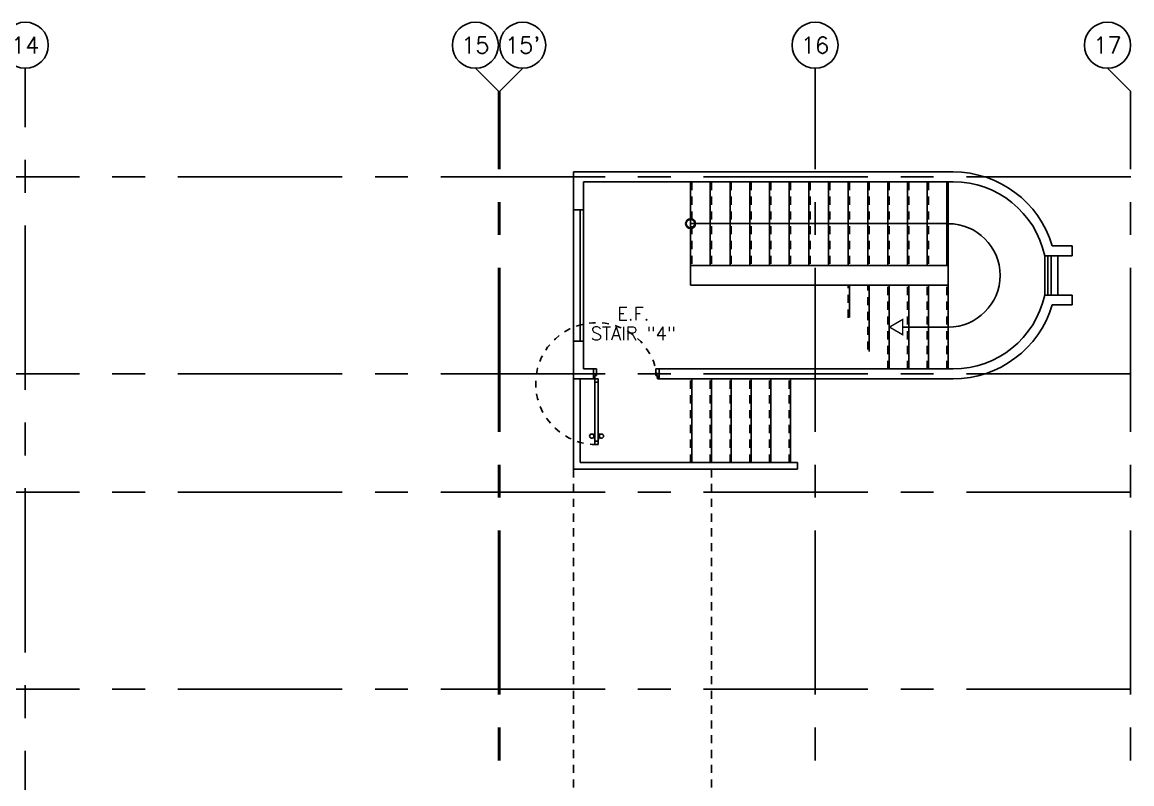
# Model space of a CAD drawing. Extents: x 417877.3 to 417955.8, y 43396.6 to 43486.9.
# Drawn here: x 417894.24 to 417911.13, y 43475.34 to 43486.93 of the extents above; entities that cross this region are included whole.
import ezdxf
from ezdxf.enums import TextEntityAlignment as Align

# ---------------------------------------------------------------- set-up
doc = ezdxf.new("R2010")
doc.units = 0
doc.header["$MEASUREMENT"] = 0
for name, pattern in [('CENTERX2', [4, 2.5, -0.5, 0.5, -0.5]), ('HIDDEN', [0.375, 0.25, -0.125]), ('HIDDEN2', [0.1875, 0.125, -0.0625])]:
    doc.linetypes.add(name, pattern=pattern)
for name, color, linetype in [('AX-CR', 7, 'CONTINUOUS'), ('AX-TXT', 2, 'CONTINUOUS'), ('AXES', 11, 'CENTERX2'), ('DOOR', 9, 'CONTINUOUS'), ('Handrail', 9, 'CONTINUOUS'), ('HIDDEN', 9, 'HIDDEN2'), ('RM-NAME', 9, 'CONTINUOUS'), ('ROOF', 7, 'CONTINUOUS'), ('STR', 9, 'CONTINUOUS'), ('WALL', 4, 'CONTINUOUS'), ('WIN', 9, 'CONTINUOUS')]:
    doc.layers.add(name, color=color, linetype=linetype)
doc.styles.add('ROMANS', font='ROMANS.shx', dxfattribs={"width": 0.6})

# ---------------------------------------------------------------- blocks, each defined once
blk = doc.blocks.new('AXU')
at = {"layer": 'AX-CR'}
blk.add_circle((0, 350), 350, dxfattribs=at)
at = {"layer": 'AX-TXT', "style": 'ROMANS'}
blk.add_attdef('AX', text='', height=250, dxfattribs=at).set_placement((0, 350), align=Align.MIDDLE)
blk = doc.blocks.new('STL-DR')
at = {"layer": 'DOOR', "color": 0, "linetype": 'ByBlock'}
for p, q in [((50, 0), (0, 0)), ((0, -150), (0, 0)), ((50, -100), (50, 0)), ((0, -150), (25, -150)), ((25, -100), (50, -100)), ((25, -150), (25, -100)), ((75, -150), (25, -150)), ((25, -200), (25, -150)), ((75, -150), (75, -200)), ((950, -100), (950, 0)), ((950, 0), (1000, 0)), ((975, -100), (950, -100)), ((975, -150), (975, -100)), ((1000, -150), (975, -150)), ((1000, 0), (1000, -150)), ((75, -200), (25, -200)), ((18, -990), (9, -990)), ((9, -1055), (9, -990)), ((18, -978), (18, -1068)), ((25, -978), (18, -978)), ((18, -1055), (18, -990)), ((75, -978), (82, -978)), ((82, -978), (82, -1068)), ((82, -990), (91, -990)), ((82, -1055), (82, -990)), ((91, -1055), (91, -990)), ((18, -1055), (9, -1055)), ((25, -1068), (18, -1068)), ((25, -1100), (75, -1100)), ((25, -1100), (25, -1150)), ((25, -1150), (75, -1150)), ((75, -1150), (25, -1150)), ((75, -1068), (82, -1068)), ((75, -1100), (75, -1150)), ((82, -1055), (91, -1055))]:
    blk.add_line(p, q, dxfattribs=at)
at = {"layer": 'DOOR', "linetype": 'ByBlock'}
for p, q in [((25, -200), (25, -1100)), ((75, -1100), (75, -200))]:
    blk.add_line(p, q, dxfattribs=at)
at = {"layer": 'DOOR', "color": 0, "linetype": 'ByBlock'}
for centre in [(-24, -1023), (124, -1023)]:
    blk.add_circle(centre, 32.4, dxfattribs=at)
at = {"layer": 'DOOR', "linetype": 'HIDDEN', "ltscale": 0.5}
blk.add_arc((50, -223), 928, 271.544, 4.4816, dxfattribs=at)
at = {"layer": 'WALL'}
for p, q in [((0, 0), (0, -150)), ((0, 0), (0, -150)), ((1000, 0), (1000, -150))]:
    blk.add_line(p, q, dxfattribs=at)

msp = doc.modelspace()

# ---------------------------------------------------------------- linework, layer by layer
at = {"layer": 'AXES'}
for p, q in [((417894.288, 43397.338), (417894.288, 43486.234)), ((417901.488, 43485.884), (417901.138, 43486.234)), ((417901.508, 43485.884), (417901.858, 43486.234)), ((417906.308, 43408.695), (417906.308, 43486.234)), ((417911.108, 43485.884), (417910.758, 43486.234)), ((417901.488, 43408.695), (417901.488, 43485.884)), ((417901.508, 43408.695), (417901.508, 43485.884)), ((417911.108, 43408.695), (417911.108, 43485.884)), ((417955.111, 43484.579), (417885.288, 43484.579)), ((417955.111, 43481.579), (417885.288, 43481.579)), ((417955.111, 43479.779), (417885.288, 43479.779)), ((417955.111, 43476.779), (417885.288, 43476.779))]:
    msp.add_line(p, q, dxfattribs=at)
at = {"layer": 'Handrail'}
for p, q in [((417902.633, 43481.504), (417902.633, 43480.129)), ((417902.733, 43481.504), (417902.733, 43480.229)), ((417902.733, 43480.229), (417906.041, 43480.229)), ((417906.041, 43480.129), (417906.041, 43480.229)), ((417902.633, 43480.129), (417906.041, 43480.129))]:
    msp.add_line(p, q, dxfattribs=at)
at = {"layer": 'HIDDEN'}
for p, q in [((417902.633, 43480.129), (417902.633, 43474.429)), ((417904.733, 43480.129), (417904.733, 43474.429))]:
    msp.add_line(p, q, dxfattribs=at)
at = {"layer": 'ROOF'}
for p, q in [((417908.333, 43483.229), (417904.413, 43483.229)), ((417904.413, 43483.229), (417904.413, 43482.929)), ((417908.333, 43482.929), (417908.333, 43483.229)), ((417908.333, 43482.929), (417904.413, 43482.929))]:
    msp.add_line(p, q, dxfattribs=at)
at = {"layer": 'STR'}
for p, q in [((417904.413, 43484.504), (417904.413, 43483.229)), ((417904.713, 43484.504), (417904.713, 43483.229)), ((417905.013, 43484.504), (417905.013, 43483.229)), ((417905.313, 43484.504), (417905.313, 43483.229)), ((417905.613, 43484.504), (417905.613, 43483.229)), ((417905.913, 43484.504), (417905.913, 43483.229)), ((417906.213, 43484.504), (417906.213, 43483.229)), ((417906.513, 43484.504), (417906.513, 43483.229)), ((417906.813, 43484.504), (417906.813, 43483.229)), ((417907.113, 43484.504), (417907.113, 43483.229)), ((417907.413, 43484.504), (417907.413, 43483.229)), ((417907.713, 43484.504), (417907.713, 43483.229)), ((417908.013, 43484.504), (417908.013, 43483.229)), ((417908.313, 43484.504), (417908.313, 43483.229)), ((417908.333, 43484.504), (417908.333, 43483.229)), ((417904.413, 43483.867), (417908.336, 43483.867)), ((417906.833, 43482.439), (417906.833, 43482.929)), ((417907.133, 43481.92), (417907.133, 43482.929)), ((417907.433, 43481.654), (417907.433, 43482.929)), ((417907.733, 43481.654), (417907.733, 43482.929)), ((417908.033, 43481.654), (417908.033, 43482.929)), ((417908.333, 43481.654), (417908.333, 43482.929)), ((417907.64, 43482.292), (417908.336, 43482.292)), ((417904.433, 43480.229), (417904.433, 43481.504)), ((417904.733, 43480.229), (417904.733, 43481.504)), ((417905.033, 43480.229), (417905.033, 43481.504)), ((417905.333, 43480.229), (417905.333, 43481.504)), ((417905.633, 43480.229), (417905.633, 43481.504)), ((417905.933, 43480.229), (417905.933, 43481.504))]:
    msp.add_line(p, q, dxfattribs=at)
at = {"layer": 'STR', "linetype": 'HIDDEN2'}
for p, q in [((417904.433, 43484.504), (417904.433, 43483.229)), ((417904.733, 43484.504), (417904.733, 43483.229)), ((417905.033, 43484.504), (417905.033, 43483.229)), ((417905.333, 43484.504), (417905.333, 43483.229)), ((417905.633, 43484.504), (417905.633, 43483.229)), ((417905.933, 43484.504), (417905.933, 43483.229)), ((417906.233, 43484.504), (417906.233, 43483.229)), ((417906.533, 43484.504), (417906.533, 43483.229)), ((417906.833, 43484.504), (417906.833, 43483.229)), ((417907.133, 43484.504), (417907.133, 43483.229)), ((417907.433, 43484.504), (417907.433, 43483.229)), ((417907.733, 43484.504), (417907.733, 43483.229)), ((417908.033, 43484.504), (417908.033, 43483.229)), ((417908.313, 43484.504), (417908.313, 43483.229)), ((417908.333, 43484.504), (417908.333, 43483.229)), ((417906.813, 43482.435), (417906.813, 43482.929)), ((417907.113, 43481.948), (417907.113, 43482.929)), ((417907.413, 43481.654), (417907.413, 43482.929)), ((417907.713, 43481.654), (417907.713, 43482.929)), ((417908.013, 43481.654), (417908.013, 43482.929)), ((417908.313, 43481.654), (417908.313, 43482.929)), ((417904.413, 43480.229), (417904.413, 43481.504)), ((417904.713, 43480.229), (417904.713, 43481.504)), ((417905.013, 43480.229), (417905.013, 43481.504)), ((417905.313, 43480.229), (417905.313, 43481.504)), ((417905.613, 43480.229), (417905.613, 43481.504)), ((417905.913, 43480.229), (417905.913, 43481.504))]:
    msp.add_line(p, q, dxfattribs=at)
at = {"layer": 'STR', "const_width": 0.0215}
msp.add_lwpolyline([(417907.64, 43482.407), (417907.64, 43482.176), (417907.44, 43482.292)], close=True, dxfattribs=at)
at = {"layer": 'STR'}
for radius in [0.075, 0.065]:
    msp.add_circle((417904.413, 43483.867), radius, dxfattribs=at)
msp.add_arc((417908.336, 43483.079), 0.787, 270, 90, dxfattribs=at)
at = {"layer": 'WALL'}
for p, q in [((417908.409, 43484.654), (417902.633, 43484.654)), ((417902.633, 43484.654), (417902.633, 43484.079)), ((417908.409, 43484.504), (417902.783, 43484.504)), ((417902.783, 43484.504), (417902.783, 43484.079)), ((417902.633, 43484.079), (417902.783, 43484.079)), ((417909.918, 43483.529), (417910.218, 43483.529)), ((417910.218, 43483.379), (417910.218, 43483.529)), ((417909.802, 43483.379), (417910.218, 43483.379)), ((417909.802, 43482.779), (417910.218, 43482.779)), ((417910.218, 43482.629), (417910.218, 43482.779)), ((417909.918, 43482.629), (417910.218, 43482.629)), ((417902.633, 43482.079), (417902.783, 43482.079)), ((417902.633, 43482.079), (417902.633, 43481.504)), ((417902.783, 43482.079), (417902.783, 43481.654)), ((417902.933, 43481.654), (417902.783, 43481.654)), ((417902.933, 43481.654), (417902.933, 43481.504)), ((417908.409, 43481.654), (417903.933, 43481.654)), ((417903.933, 43481.654), (417903.933, 43481.504)), ((417902.933, 43481.504), (417902.633, 43481.504)), ((417908.409, 43481.504), (417903.933, 43481.504))]:
    msp.add_line(p, q, dxfattribs=at)
for radius, start, end in [(1.575, 16.6016, 90), (1.425, 12.1532, 90), (1.425, 270, 347.8468), (1.575, 270, 343.3984)]:
    msp.add_arc((417908.409, 43483.079), radius, start, end, dxfattribs=at)
at = {"layer": 'WIN'}
for p, q in [((417902.633, 43484.079), (417902.633, 43482.079)), ((417902.733, 43484.079), (417902.733, 43482.079)), ((417902.783, 43484.079), (417902.783, 43482.079)), ((417909.802, 43483.379), (417909.802, 43482.779)), ((417909.852, 43483.379), (417909.852, 43482.779)), ((417909.902, 43483.379), (417909.902, 43482.779)), ((417910.002, 43483.379), (417910.002, 43482.779))]:
    msp.add_line(p, q, dxfattribs=at)

# ---------------------------------------------------------------- block references
at = {"layer": 'AXES', "xscale": 0.0009999871253967285, "yscale": 0.001000002026557922, "zscale": 0.001}
for p, values in [((417894.288, 43486.234), {'AX': '14'}), ((417901.138, 43486.234), {'AX': '15'}), ((417901.858, 43486.234), {'AX': "15'"}), ((417906.308, 43486.234), {'AX': '16'}), ((417910.758, 43486.234), {'AX': '17'})]:
    msp.add_blockref('AXU', p, dxfattribs=at).add_auto_attribs(values)
at = {"layer": 'DOOR', "color": 1, "xscale": 0.0009999871253967285, "yscale": 0.001000002026557922, "zscale": 0.001}
msp.add_blockref('STL-DR', (417902.933, 43481.654), dxfattribs=at)

# ---------------------------------------------------------------- texts
at = {"layer": 'RM-NAME', "style": 'ROMANS'}
for s, p in [('E.F.', (417903.541, 43482.495)), ('STAIR "4"', (417903.541, 43482.195))]:
    msp.add_text(s, height=0.2, dxfattribs=at).set_placement(p, align=Align.MIDDLE)

doc.saveas('drawing.dxf')
